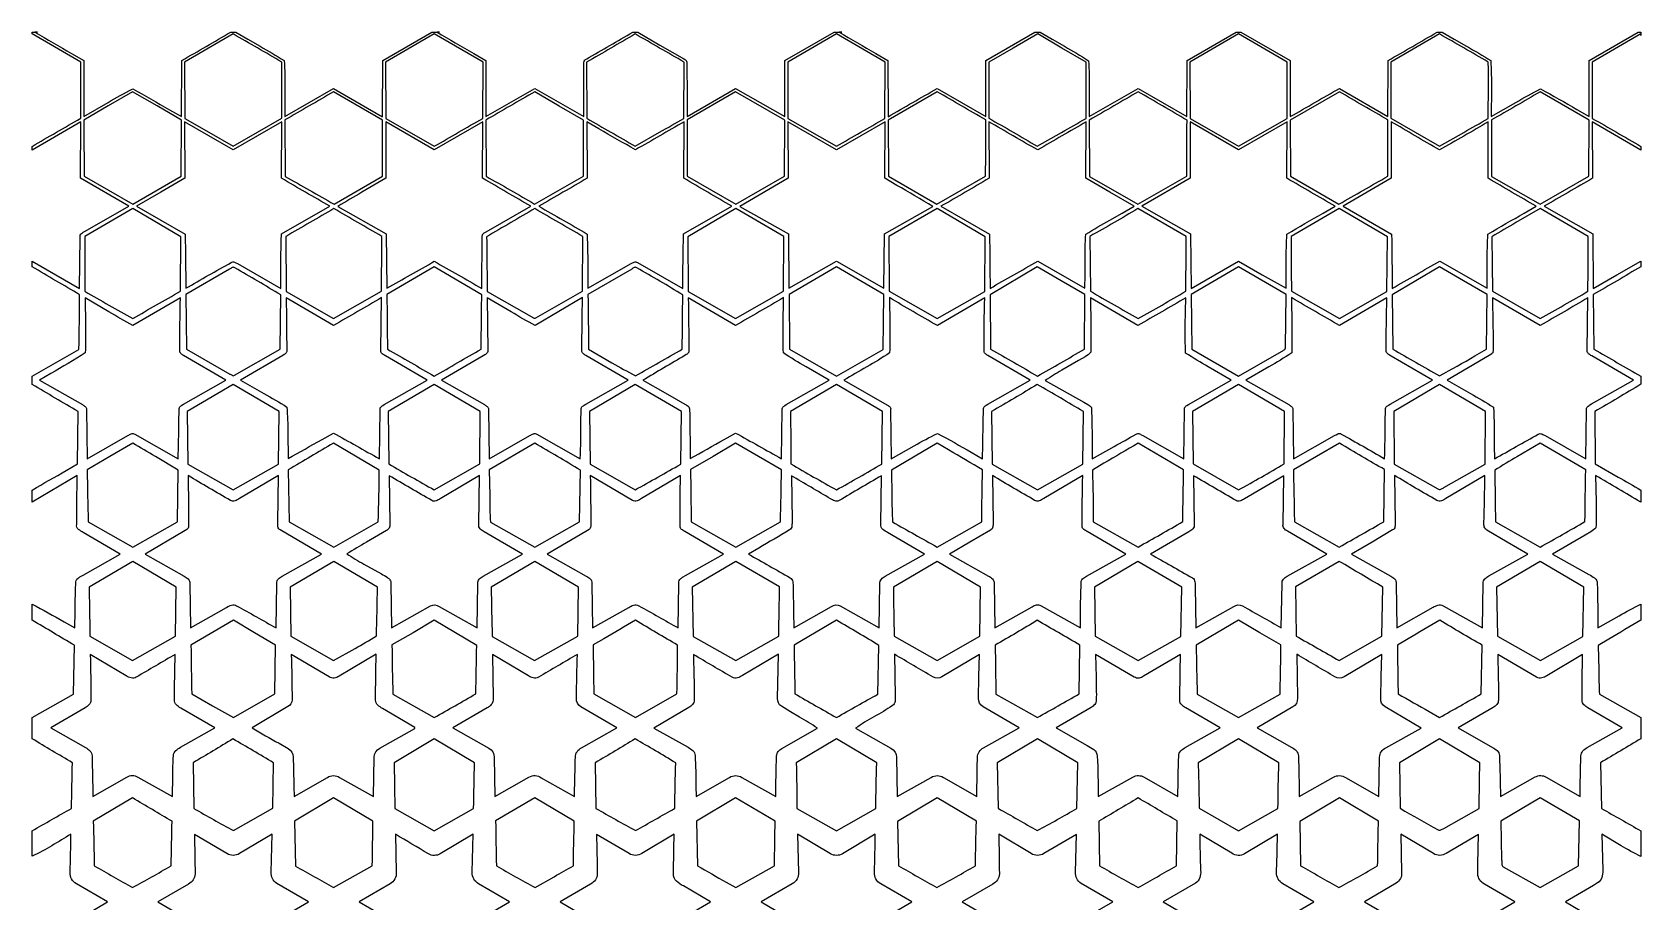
# Model space of a CAD drawing. Extents: x 0.4 to 38.9, y 9.7 to 29.7.
# Drawn here: x 0.44 to 18.89, y 19.64 to 29.62 of the extents above; entities that cross this region are included whole.
import ezdxf

# ---------------------------------------------------------------- set-up
doc = ezdxf.new("R2010")
doc.units = 0
doc.header["$LTSCALE"] = 100
doc.layers.add('LAYER_1', color=1, linetype='CONTINUOUS')

msp = doc.modelspace()

# ---------------------------------------------------------------- linework, layer by layer
at = {"layer": 'LAYER_1', "color": 7}
msp.add_lwpolyline([(0.937273, 19.419866), (1.304784, 19.63626), (0.94965, 19.84387, -0.292185), (0.877984, 19.974625, 0.00273), (0.887167, 20.412005, 0.009137), (0.668028, 20.280252, -0.038302), (0.442002, 20.161674), (0.442002, 20.45173, -0.002823), (0.893555, 20.709048, -0.00601), (0.904135, 21.232466, -0.002865), (0.442002, 21.50735), (0.442002, 21.752491), (0.916911, 22.020588), (0.92829, 22.580338, -0.002497), (0.442002, 22.868797), (0.442002, 23.052852, -0.012523), (0.809806, 22.849159), (0.931683, 22.779964, -0.003521), (0.940866, 23.290805, -0.255726), (0.967641, 23.349994, -0.04224), (0.995916, 23.369857), (1.025108, 23.387025), (1.452706, 23.627374), (1.027903, 23.87491, -0.040819), (0.974054, 23.910992, -0.278145), (0.952245, 23.967736, -0.001066), (0.958633, 24.527885), (0.442002, 24.225253), (0.442002, 24.362595, -0.003389), (0.833471, 24.586669), (0.963424, 24.662233), (0.970011, 25.263306, -0.003602), (0.442002, 25.575121), (0.442002, 25.67134), (0.977398, 25.97557, 0.003806), (0.985982, 26.60479, -0.002441), (0.442002, 26.924989), (0.442002, 26.988071), (0.986381, 26.676855), (0.991771, 27.263953, -0.294273), (1.007641, 27.307023, -0.042585), (1.027872, 27.321389), (1.048664, 27.334222), (1.549525, 27.618888), (0.996761, 27.940085), (0.999157, 28.589268), (0.442002, 28.264477), (0.442002, 28.306598, -0.003436), (0.998358, 28.628993), (1.000155, 29.273384), (0.442002, 29.597976), (0.442002, 29.617739), (0.442002, 29.617739), (0.502089, 29.617739), (0.473543, 29.617539, 0.004988), (0.893252, 29.372636), (1.033093, 29.290952), (1.03469, 28.649555), (1.313218, 28.811501, -0.017613), (1.595039, 28.96656, -0.007633), (2.01531, 28.727973), (2.155189, 28.647958), (2.157185, 29.292948, 0.003722), (2.718532, 29.617739), (2.776423, 29.617739), (2.915403, 29.535596), (3.055675, 29.455568, -0.013008), (3.332979, 29.290552, -0.018428), (3.34049, 28.970253), (3.339767, 28.649355), (3.896922, 28.971351), (4.460664, 28.647558), (4.462261, 29.290952), (5.025206, 29.617739), (5.113839, 29.617739), (5.084295, 29.617539, 0.004503), (5.504482, 29.37258), (5.644444, 29.290752), (5.645642, 28.649555), (6.205392, 28.971151), (6.76634, 28.647958), (6.766739, 29.218687, -0.032344), (6.769359, 29.271688, -0.111708), (6.778614, 29.294819, -0.156641), (6.800276, 29.310315, 0.001515), (7.329683, 29.617739), (7.387575, 29.617739), (7.640475, 29.470115), (7.894424, 29.324289, -0.017371), (7.932378, 29.30001, -0.110362), (7.945993, 29.283781, -0.156968), (7.948922, 29.261207, -0.002937), (7.951118, 28.649555), (8.508073, 28.971351), (9.071217, 28.647958), (9.072614, 29.290552), (9.636357, 29.617739), (9.724991, 29.617739), (9.695446, 29.617539, 0.004388), (10.115268, 29.372664), (10.254997, 29.290752), (10.256394, 28.647359, -0.002484), (10.820536, 28.971351), (11.377691, 28.649155), (11.378889, 29.291351), (11.940435, 29.617739), (11.998726, 29.617739), (12.13774, 29.535477), (12.278102, 29.455368, -0.013065), (12.555681, 29.290153, -0.017582), (12.562544, 28.969455), (12.562069, 28.648157), (13.123616, 28.971151), (13.682568, 28.649555), (13.684564, 29.291351), (14.247109, 29.617739), (14.302006, 29.617739), (14.866547, 29.290552), (14.867945, 28.647758, -0.002486), (15.431687, 28.971151), (15.988243, 28.649555), (15.990439, 29.293147, 0.00384), (16.551587, 29.617739), (16.609678, 29.617739), (16.748658, 29.53568), (16.888929, 29.455643, -0.012957), (17.166234, 29.290552, -0.018674), (17.17382, 28.969554), (17.173021, 28.647958), (17.453844, 28.810178, -0.015425), (17.737363, 28.96656, -0.009507), (18.155107, 28.729292), (18.293919, 28.649355), (18.295316, 29.290952), (18.85826, 29.617739), (18.887406, 29.617739), (18.887406, 29.578013), (18.887206, 29.597377), (18.327855, 29.273384), (18.33045, 28.628394, -0.003868), (18.887406, 28.305999), (18.887406, 28.263479), (18.329652, 28.589068), (18.332047, 27.940484, -0.00229), (17.778086, 27.619287), (18.335441, 27.301084), (18.341629, 26.676256), (18.613993, 26.832962), (18.887406, 26.987871), (18.887406, 26.925588, -0.002762), (18.342627, 26.604989), (18.349015, 25.979363, 0.002693), (18.887406, 25.670542), (18.887406, 25.576319, -0.004173), (18.358198, 25.263106), (18.365385, 24.661634), (18.626695, 24.51214, -0.006793), (18.887406, 24.361597), (18.887406, 24.224853, -0.00291), (18.369377, 24.527486), (18.373994, 24.228572, -0.017105), (18.372172, 23.929807, -0.078278), (18.31473, 23.883319), (18.2504, 23.845964), (17.875504, 23.627574), (18.292322, 23.393213, -0.028896), (18.355853, 23.353737, -0.259417), (18.387344, 23.290606, -0.004692), (18.396327, 22.780163), (18.640144, 22.919427, -0.017811), (18.887406, 23.052253), (18.887406, 22.869795, -0.00417), (18.521174, 22.65229), (18.399321, 22.57934), (18.404661, 22.299864, 0.007766), (18.412097, 22.020388), (18.887406, 21.751892), (18.887406, 21.508149, -0.003383), (18.424474, 21.232666), (18.435653, 20.707251, -0.005685), (18.887406, 20.450932), (18.887406, 20.157482, -0.025209), (18.661429, 20.280077), (18.440843, 20.412404), (18.450226, 19.996185, -0.097357), (18.440644, 19.915536, -0.180598), (18.391536, 19.852854, -0.004086), (18.023226, 19.63626), (18.379957, 19.427451, -0.289564)], format="xyb", dxfattribs=at)
for points in [[(2.744883, 29.596778), (2.188326, 29.273384), (2.190722, 28.626598), (2.4691, 28.468369), (2.74628, 28.308195), (3.305631, 28.631189), (3.30623, 29.273384, 0.002695), (2.744883, 29.596778)], [(4.4952, 29.273584), (4.497396, 28.626997), (5.053153, 28.307796, -0.002721), (5.60911, 28.627995), (5.611506, 29.273384), (5.053153, 29.596978), (4.4952, 29.273584)], [(7.356034, 29.596778, -0.001153), (6.798879, 29.272187), (6.800875, 28.628594, -0.002085), (7.356233, 28.308195), (7.635809, 28.468195, -0.003747), (7.915385, 28.628195), (7.917381, 29.273384, 0.002179), (7.356034, 29.596778)], [(9.105552, 29.273185), (9.108148, 28.626797), (9.664304, 28.307796, -0.002203), (10.220062, 28.626797), (10.222258, 29.273384), (9.664304, 29.597177), (9.105552, 29.273185)], [(11.41023, 29.272386), (11.412226, 28.629592, -0.003651), (11.966387, 28.308195), (12.246262, 28.467072, -0.006039), (12.526137, 28.625799), (12.528333, 29.273983), (12.249655, 29.434482), (11.972176, 29.596778), (11.690604, 29.43563), (11.41023, 29.272386)], [(16.578337, 29.596778), (16.020583, 29.271787), (16.022579, 28.630191), (16.578536, 28.308195), (16.857638, 28.467346, -0.004191), (17.136889, 28.626198, 0.004389), (17.138686, 29.274383, 0.001666), (16.578337, 29.596778)], [(1.033293, 28.607034, -0.003025), (1.036886, 27.963441), (1.596636, 27.644639), (2.152194, 27.963242), (2.15419, 28.609031), (1.873417, 28.770353), (1.593841, 28.933622), (1.312968, 28.771376), (1.033293, 28.607034)], [(3.340965, 28.610628), (3.342961, 27.962843, 0.001557), (3.902911, 27.644639), (4.45787, 27.963242), (4.460664, 28.607034), (3.897321, 28.933622, -0.002194), (3.340965, 28.610628)], [(5.645043, 28.608032), (5.648237, 27.963441, -0.002727), (6.203396, 27.644639), (6.763545, 27.963441), (6.765342, 28.60923), (6.484818, 28.770054), (6.205791, 28.933422, 0.003807), (5.645043, 28.608032)], [(10.256594, 28.607234), (10.259388, 27.963242), (10.814946, 27.644639), (11.374297, 27.963042, 0.00185), (11.376293, 28.610428, -0.002195), (10.820137, 28.933622), (10.256594, 28.607234)], [(12.563267, 28.60923), (12.565064, 27.962843), (13.12162, 27.644639), (13.680372, 27.963441, -0.003023), (13.683766, 28.607234, 0.002778), (13.124215, 28.933622, -0.00281), (12.563267, 28.60923)], [(14.867146, 28.606835), (14.87014, 27.963641), (15.425898, 27.644639, 0.003024), (15.985848, 27.96444), (15.987245, 28.610628, -0.002716), (15.431488, 28.933622), (14.867146, 28.606835)], [(17.175017, 28.610428), (17.174568, 28.28656), (17.176215, 27.962843), (17.732172, 27.644639), (18.291324, 27.963242), (18.293919, 28.608032), (17.734967, 28.933622, -0.004367), (17.175017, 28.610428)], [(2.190323, 28.58787), (2.193317, 27.941483), (1.917135, 27.779362), (1.639755, 27.619487), (2.196112, 27.300884, -0.003847), (2.203698, 26.677853, -0.003348), (2.724321, 26.974297, -0.264589), (2.760952, 26.978688, -0.040744), (2.778894, 26.970591), (2.795787, 26.961521), (3.291657, 26.676455, -0.005515), (3.299243, 27.301084), (3.855, 27.619686, -0.004611), (3.301638, 27.942081), (3.305431, 28.589667), (2.745681, 28.265275), (2.190323, 28.58787)], [(4.496397, 28.587671), (4.498394, 27.940085), (4.222436, 27.779811, 0.007544), (3.947826, 27.617291), (4.501987, 27.301283), (4.508575, 26.679849, 0.000951), (5.053153, 26.987672, -0.002458), (5.597532, 26.676256), (5.603321, 27.281121, -0.172928), (5.606896, 27.297019, -0.098401), (5.618443, 27.308445, 0.017249), (5.647039, 27.326636), (6.161275, 27.619487, -0.002813), (5.607513, 27.940484), (5.609909, 28.589268), (5.053153, 28.265475), (4.496397, 28.587671)], [(6.800476, 28.588469), (6.804468, 27.942481, -0.005448), (6.250907, 27.619487, -0.00168), (6.807263, 27.300485), (6.812279, 26.989343), (6.815049, 26.678052), (7.31032, 26.961521, -0.033933), (7.34498, 26.978688, -0.264393), (7.381586, 26.974297), (7.642447, 26.826374), (7.902409, 26.676655, -0.005753), (7.910594, 27.301084), (8.466351, 27.619487, -0.004613), (7.913189, 27.941682), (7.916582, 28.589667, -0.004168), (7.361224, 28.268669, -0.011231), (6.940251, 28.507733), (6.800476, 28.588469)], [(9.107948, 28.587471), (9.109745, 27.940484), (8.557181, 27.618488), (9.113338, 27.301084), (9.119926, 26.67905), (9.664105, 26.987672), (10.208883, 26.677853), (10.215071, 27.301084), (10.769631, 27.61769, 0.004833), (10.356463, 27.859533), (10.218864, 27.940285), (10.22106, 28.58787), (9.664304, 28.265475), (9.107948, 28.587471)], [(11.411827, 28.589667), (11.41562, 27.942281, -0.005014), (10.862258, 27.619686), (11.418414, 27.300884, -0.003596), (11.425601, 26.676455, -0.00502), (11.971976, 26.987672), (12.51356, 26.677853), (12.515535, 26.833227), (12.515432, 26.988695, -0.016114), (12.523142, 27.299087, -0.012169), (12.79905, 27.460884), (12.938529, 27.539387), (13.076904, 27.619686), (12.799823, 27.779486), (12.523941, 27.941083), (12.526935, 28.58787, 0.003047), (11.973972, 28.265475, -0.005265), (11.411827, 28.589667)], [(13.718301, 28.589268), (13.720497, 27.940285), (13.166935, 27.619487), (13.72429, 27.301084), (13.731077, 26.676655), (14.275456, 26.987672), (14.547171, 26.833436, 0.005443), (14.819635, 26.680248), (14.821681, 26.990516, -0.014261), (14.829417, 27.300485, -0.007118), (15.244719, 27.539886), (15.383378, 27.619287, -0.002528), (14.830215, 27.940085), (14.832411, 28.588269), (14.275256, 28.265475), (13.718301, 28.589268)], [(16.023377, 28.589467), (16.026571, 27.941682), (15.750464, 27.779536), (15.47301, 27.619487), (16.029765, 27.300684, -0.002159), (16.036952, 26.676655, -0.005639), (16.583726, 26.987672), (17.124911, 26.677853), (17.126533, 26.988146, -0.014188), (17.133695, 27.298289, -0.010117), (17.549952, 27.539599), (17.689053, 27.619487, -0.004089), (17.135292, 27.941083), (17.138486, 28.58807, -0.00393), (16.577338, 28.265275, 0.002401), (16.023377, 28.589467)], [(1.044272, 27.273136, 0.00205), (1.047051, 26.800903), (1.047267, 26.643517, 0.005205), (1.595638, 26.330305, -0.003509), (2.141814, 26.643717), (2.148202, 27.269743), (1.596037, 27.592737), (1.044272, 27.273136)], [(3.34895, 27.273735), (3.352942, 26.642319), (3.897121, 26.330105), (4.447289, 26.643717, 0.002374), (4.450484, 27.273935, -0.001691), (3.899118, 27.592936, -0.004846), (3.34895, 27.273735)], [(5.652629, 27.268545, -0.003786), (5.657766, 26.797659), (5.660015, 26.640722), (6.163471, 26.352862, -0.067396), (6.176134, 26.346789), (6.189172, 26.338863, 0.098439), (6.202435, 26.334194, 0.1906), (6.215773, 26.33789), (6.752965, 26.643717), (6.756957, 27.273735, -0.004646), (6.207189, 27.592737, 0.004715), (5.652629, 27.268545)], [(12.571252, 27.273935), (12.575644, 26.643517, -0.002769), (13.122618, 26.330105, 0.005086), (13.670391, 26.644515), (13.673086, 27.116131), (13.672986, 27.273336), (13.121221, 27.592936, -0.005052), (12.571252, 27.273935)], [(14.877926, 27.273735, 0.002136), (14.88112, 26.643317), (15.431288, 26.330105), (15.975268, 26.642519), (15.981256, 27.270142), (15.429292, 27.592737), (14.877926, 27.273735)], [(17.180008, 27.269144), (17.18415, 26.95653), (17.186196, 26.643916), (17.734967, 26.330105, 0.003948), (18.281342, 26.644515, -0.000953), (18.284536, 27.272737), (17.732572, 27.592936), (17.456065, 27.431265, 0.004549), (17.180008, 27.269144)], [(2.704558, 26.898838), (2.203298, 26.605788), (2.210285, 25.978165), (2.706954, 25.693898, -0.062861), (2.720244, 25.687357), (2.733928, 25.679151, 0.106934), (2.747799, 25.674725, 0.194002), (2.761651, 25.679525), (3.28487, 25.978365), (3.292056, 26.603193, 0.003828), (2.765244, 26.912213, 0.175566), (2.749727, 26.918629, 0.113697), (2.734228, 26.915033, -0.003839), (2.704558, 26.898838)], [(4.509173, 26.606387, -0.000478), (4.515162, 25.979962, 0.002275), (5.052954, 25.670742, 0.002066), (5.590944, 25.979762, -0.003653), (5.596054, 26.448514), (5.597133, 26.60479), (5.053153, 26.923592), (4.509173, 26.606387)], [(7.316109, 26.899237), (6.814649, 26.605987, -0.002147), (6.820838, 25.978365), (7.089559, 25.824204, 0.010563), (7.360226, 25.673936, 0.003916), (7.896221, 25.978365, -0.003117), (7.903008, 26.603193, 0.003951), (7.375996, 26.912413, 0.175388), (7.360603, 26.918635, 0.112044), (7.345229, 26.915033, -0.004809), (7.316109, 26.899237)], [(11.967185, 26.923192), (11.425801, 26.60459), (11.432388, 25.978165, -0.002376), (11.967584, 25.670742, 0.002153), (12.506973, 25.978365), (12.51396, 26.605588), (12.241171, 26.765364), (11.967185, 26.923192)], [(13.731476, 26.604989), (13.738064, 25.978963), (14.275256, 25.670742), (14.767932, 25.951814, 0.003304), (14.799024, 25.970829, 0.120427), (14.810377, 25.983705, 0.177492), (14.81185, 26.00212), (14.819436, 26.605987), (14.275456, 26.923592), (13.731476, 26.604989)], [(16.578736, 26.923192), (16.036752, 26.60459), (16.04334, 25.978165, 0.003261), (16.578137, 25.674135, 0.010824), (16.983502, 25.90169), (17.118124, 25.978564), (17.124712, 26.605788), (16.852248, 26.765388), (16.578736, 26.923192)], [(1.597235, 26.251852, -0.010979), (1.321627, 26.407909), (1.048864, 26.569057), (1.052931, 26.252126, -0.016625), (1.050261, 25.935645, -0.013596), (0.657669, 25.700483), (0.525845, 25.62363), (1.017922, 25.343156, -0.030113), (1.049612, 25.320948, -0.100347), (1.061041, 25.306213, -0.150836), (1.063636, 25.287061), (1.071821, 24.721522), (1.539144, 24.988621, -0.030508), (1.577921, 25.007186, -0.265235), (1.618196, 25.002395), (1.867678, 24.862632), (2.116262, 24.720923, 0.007196), (2.123729, 25.146163), (2.126842, 25.28786, -0.151049), (2.129961, 25.308484, -0.103939), (2.142512, 25.323792, -0.038913), (2.159855, 25.335807), (2.177347, 25.34655), (2.663635, 25.623231), (2.177946, 25.907098, -0.03685), (2.146954, 25.929556, -0.105123), (2.136343, 25.944378, -0.152908), (2.134827, 25.963393, -0.005923), (2.141814, 26.570254), (1.597235, 26.251852)], [(3.353741, 26.567859, -0.003968), (3.360528, 25.963792, -0.274726), (3.347502, 25.929057, -0.04135), (3.331669, 25.916911), (3.315612, 25.9063), (2.83132, 25.623231), (3.098894, 25.47169, -0.016492), (3.362724, 25.31461, -0.021042), (3.373379, 25.019288), (3.3755, 24.722919, 0.002796), (3.76579, 24.943568), (3.896323, 25.016169, -0.006542), (4.423334, 24.719725), (4.431719, 25.287061, -0.267193), (4.445618, 25.321197, -0.040899), (4.461503, 25.333044), (4.477633, 25.343356), (4.96931, 25.62363), (4.493403, 25.90111, -0.013711), (4.456772, 25.925015, -0.107711), (4.443378, 25.940804, -0.161735), (4.440502, 25.962395), (4.446092, 26.570454, -0.004327), (3.896722, 26.251652), (3.353741, 26.567859)], [(6.208386, 26.251852, -0.011187), (5.932778, 26.407809), (5.660015, 26.568857), (5.665405, 25.961596, -0.160676), (5.662429, 25.940417, -0.106992), (5.649235, 25.924965, -0.034438), (5.6311, 25.912806), (5.613303, 25.901509), (5.136796, 25.62363), (5.630071, 25.342557, -0.01053), (5.660689, 25.321097, -0.10342), (5.672039, 25.307242, -0.162134), (5.674388, 25.288858), (5.682573, 24.721722), (6.149896, 24.988421, -0.028151), (6.188898, 25.007136, -0.101165), (6.209438, 25.010205, -0.150585), (6.229547, 25.002196), (6.478829, 24.862532), (6.727213, 24.720923, 0.006711), (6.734933, 25.145377), (6.737793, 25.286862, -0.15329), (6.740797, 25.308218, -0.105776), (6.753739, 25.324017, -0.038904), (6.771733, 25.336409), (6.789896, 25.347548), (7.274786, 25.623231), (6.791093, 25.905901, -0.035372), (6.758929, 25.928658, -0.104197), (6.747722, 25.943798, -0.15242), (6.745778, 25.963393, -0.006908), (6.753165, 26.570454), (6.208386, 26.251852)], [(7.964692, 26.568458, -0.003708), (7.971679, 25.963393, -0.15193), (7.969658, 25.943945, -0.103386), (7.958504, 25.928932, -0.040468), (7.942708, 25.916877), (7.926763, 25.9063, 0.00431), (7.444468, 25.621634), (7.69939, 25.477205), (7.953114, 25.330979, -0.158155), (7.971829, 25.315842, -0.106847), (7.979165, 25.294323, -0.034286), (7.980513, 25.269921), (7.981261, 25.246138), (7.986851, 24.723119, 0.002912), (8.376776, 24.943571), (8.507275, 25.016169, -0.006543), (9.034286, 24.719925), (9.04287, 25.286063, -0.266675), (9.055746, 25.320299, -0.043688), (9.071223, 25.33227), (9.087187, 25.342557), (9.580462, 25.62343), (9.315908, 25.776618, -0.014248), (9.055247, 25.935645, -0.014393), (9.053201, 26.253), (9.057443, 26.570654, -0.004441), (8.507474, 26.251652), (7.964692, 26.568458)], [(10.820935, 26.251652, -0.005086), (10.271166, 26.570654), (10.274934, 26.253499, -0.014239), (10.273162, 25.936643, -0.018614), (10.012751, 25.777242, 0.01018), (9.749345, 25.622033), (10.242021, 25.341958, -0.021051), (10.272339, 25.320474, -0.101735), (10.283371, 25.306447, -0.154848), (10.285739, 25.288059), (10.293325, 24.720125), (10.555733, 24.869944, -0.019176), (10.821734, 25.012576, -0.011267), (11.209778, 24.795858), (11.338564, 24.72252, 0.005389), (11.34606, 25.146974), (11.348945, 25.288459, -0.154211), (11.352192, 25.30911, -0.104504), (11.36504, 25.324316, -0.037013), (11.382716, 25.336266), (11.400448, 25.347149), (11.885938, 25.623231), (11.400648, 25.906899, -0.029522), (11.369406, 25.929157, -0.105393), (11.358483, 25.943786, -0.155748), (11.35673, 25.962794, -0.006187), (11.363917, 26.567659), (10.820935, 26.251652)], [(12.575844, 26.570055), (12.580685, 26.257242, -0.012444), (12.581034, 25.944428, -0.097861), (12.514159, 25.891253), (12.4389, 25.848408), (12.24726, 25.736893, 0.021449), (12.059213, 25.620436), (12.500385, 25.369307), (12.546149, 25.343081, -0.077245), (12.587422, 25.310417, -0.011177), (12.595956, 24.868081), (12.597802, 24.720524), (12.848482, 24.861859, -0.005003), (13.099461, 25.002595, -0.155897), (13.119193, 25.010374, -0.101017), (13.139486, 25.007036, -0.035427), (13.15948, 24.997935), (13.178314, 24.988421), (13.645837, 24.721522), (13.653822, 25.288059, -0.155913), (13.656245, 25.306971, -0.102952), (13.667671, 25.321372, -0.037649), (13.68355, 25.332891), (13.699336, 25.343156), (14.191214, 25.62343), (13.927883, 25.776219, -0.01332), (13.667995, 25.934247, -0.019736), (13.664152, 26.251278), (13.667378, 26.41027), (13.668394, 26.569057, -0.008158), (13.120821, 26.251852), (12.575844, 26.570055)], [(15.432286, 26.251652, -0.004964), (14.881918, 26.570654), (14.886011, 26.253299, -0.014524), (14.884114, 25.936244, -0.015929), (14.623628, 25.776843), (14.359099, 25.62343), (14.851575, 25.342757, -0.016403), (14.882842, 25.320823, -0.102047), (14.894386, 25.306515, -0.158395), (14.89689, 25.28766), (14.904676, 24.719925), (15.374195, 24.986824, 0.042537), (15.393022, 24.996054), (15.412673, 25.006463, -0.103139), (15.432698, 25.011444, -0.172566), (15.452648, 25.004391, -0.004225), (15.949716, 24.72252, 0.0045), (15.957351, 25.146693), (15.960096, 25.288059, -0.152742), (15.963377, 25.309061, -0.104796), (15.976316, 25.324466, -0.037267), (15.99412, 25.33654), (16.011999, 25.347548), (16.496889, 25.623231), (16.024974, 25.898714, -0.018318), (15.985598, 25.924366, -0.10621), (15.971244, 25.941384, -0.160921), (15.968081, 25.964391, -0.007693), (15.975467, 26.567859), (15.432286, 26.251652)], [(17.187195, 26.570254), (17.191486, 26.262831, -0.00901), (17.193383, 25.955408, -0.137959), (17.189025, 25.939013, -0.086253), (17.177987, 25.926512), (17.149865, 25.906899), (16.665373, 25.62343), (16.798695, 25.546091), (16.933495, 25.470941, -0.020076), (17.197575, 25.312613, -0.013339), (17.206951, 24.868312), (17.208754, 24.720125, -0.001612), (17.711411, 25.003194, -0.159226), (17.731764, 25.010517, -0.09933), (17.752509, 25.006388, -0.009121), (17.79226, 24.986824), (18.256788, 24.72232), (18.264973, 25.286263, -0.155138), (18.269019, 25.308883, -0.101771), (18.283563, 25.325589, -0.035733), (18.303236, 25.338702), (18.322665, 25.350542), (18.802565, 25.62343), (18.324262, 25.902507, -0.016079), (18.289277, 25.925589, -0.106295), (18.276483, 25.940826, -0.161972), (18.273757, 25.961396), (18.279146, 26.568857, -0.008045), (17.731973, 26.251852), (17.187195, 26.570254)], [(4.525143, 25.263306), (4.531332, 24.661834, 0.003803), (5.052954, 24.364192), (5.574775, 24.662233), (5.580764, 25.263306), (5.053153, 25.573923), (4.525143, 25.263306)], [(6.831418, 25.263705), (6.838804, 24.658041), (7.097569, 24.51219), (7.355435, 24.364392, 0.004016), (7.878654, 24.660237), (7.88584, 25.263705), (7.357631, 25.573324), (6.831418, 25.263705)], [(9.136295, 25.263505, -0.002239), (9.142483, 24.661634, 0.004143), (9.664304, 24.364192, 0.003126), (10.185726, 24.661235), (10.192115, 25.263306), (9.664304, 25.573923), (9.136295, 25.263505)], [(11.442769, 25.263905), (11.449556, 24.660037), (11.968782, 24.363993), (12.489605, 24.65844), (12.496792, 25.263705, 0.002511), (11.966986, 25.573324, -0.002868), (11.442769, 25.263905)], [(13.747047, 25.263106), (13.754034, 24.662034), (14.275256, 24.364192, 0.003462), (14.797277, 24.661634), (14.803266, 25.263106), (14.275256, 25.573923), (13.747047, 25.263106)], [(16.05392, 25.263905), (16.060508, 24.660037), (16.56037, 24.376569, 0.163595), (16.577335, 24.369732, 0.107768), (16.594431, 24.373075, 0.008041), (16.627444, 24.389944), (17.100757, 24.65884), (17.108143, 25.263505), (16.579934, 25.573324), (16.05392, 25.263905)], [(1.072819, 24.594161, 0.004257), (1.084197, 23.996482), (1.595838, 23.708023), (2.107478, 23.998079), (2.11706, 24.591765), (1.85575, 24.745976, -0.006266), (1.595039, 24.900786), (1.333405, 24.748446), (1.072819, 24.594161)], [(3.377895, 24.592763), (3.387677, 23.997879), (3.899317, 23.708023), (4.411157, 23.996482, 0.003262), (4.422336, 24.592165), (3.897121, 24.900786, 0.001999), (3.377895, 24.592763)], [(5.683571, 24.593961), (5.688262, 24.294747, 0.010514), (5.695948, 23.995683), (6.207588, 23.708023), (6.71843, 23.997879), (6.728012, 24.591765, 0.000674), (6.204194, 24.900786), (5.683571, 24.593961)], [(7.991841, 24.597554, 0.003248), (7.998828, 23.997879), (8.510469, 23.707823), (9.022508, 23.997081, 0.003021), (9.033288, 24.592564), (8.508273, 24.900985), (8.250581, 24.748372), (7.991841, 24.597554)], [(10.294922, 24.592364), (10.299338, 24.294049, 0.010358), (10.306899, 23.995883, 0.001138), (10.819138, 23.708023), (11.329581, 23.997879, -0.00378), (11.339562, 24.592564, 0.00345), (10.949834, 24.823487), (10.820137, 24.900786), (10.294922, 24.592364)], [(12.599998, 24.591366, -0.004039), (12.609381, 23.998478), (13.122019, 23.708023, 0.004428), (13.635855, 24.000674, -0.00227), (13.644439, 24.594161), (13.122618, 24.900786, -0.003083), (12.730223, 24.669442), (12.599998, 24.591366)], [(14.906073, 24.592763), (14.910365, 24.294548, 0.009041), (14.917052, 23.996482), (15.43009, 23.708023, -0.001011), (15.940932, 23.998877), (15.948518, 24.596756, -0.002909), (15.431088, 24.900786), (14.906073, 24.592763)], [(17.213944, 24.588771, 0.002787), (17.220732, 23.997879), (17.733171, 23.707823, 0.003518), (18.247007, 24.000275, -0.002774), (18.255591, 24.593762), (17.734568, 24.900786), (17.604487, 24.822586), (17.472759, 24.7468, 0.017887), (17.213944, 24.588771)], [(2.229849, 24.527885, -0.005652), (2.235438, 23.945378, -0.149451), (2.229861, 23.924673, -0.089682), (2.215226, 23.909245), (2.178545, 23.885091), (1.736773, 23.627574), (2.185332, 23.374648, -0.084814), (2.230747, 23.341735, -0.225106), (2.248613, 23.290406), (2.256798, 22.780962), (2.672019, 23.01632, -0.061956), (2.72734, 23.042122, -0.22127), (2.785806, 23.035285, -0.002574), (3.238357, 22.779964), (3.246342, 23.291205, -0.225606), (3.264757, 23.342259, -0.081032), (3.310422, 23.375047), (3.758182, 23.627574), (3.286866, 23.904055, -0.255529), (3.260291, 23.940711, -0.043658), (3.258148, 23.964663), (3.25812, 23.988297), (3.265107, 24.529083), (2.818744, 24.264779, -0.035531), (2.768339, 24.238179, -0.270176), (2.714939, 24.243618, -0.003699), (2.229849, 24.527885)], [(4.535923, 24.526488), (4.54311, 23.967935, -0.175745), (4.535499, 23.926638, -0.141466), (4.504382, 23.898066), (4.276909, 23.764417, 0.007564), (4.050035, 23.62957, 0.022987), (4.246067, 23.511741), (4.446291, 23.4002, -0.014458), (4.517158, 23.358878, -0.096846), (4.544657, 23.330918, -0.150022), (4.555087, 23.291804), (4.563072, 22.781561), (5.010433, 23.033288, -0.294858), (5.109248, 23.026301), (5.542835, 22.779764), (5.551019, 23.290207, -0.206834), (5.568536, 23.340787, -0.097487), (5.612704, 23.373251), (6.063857, 23.627574), (5.624681, 23.883494, -0.07349), (5.578942, 23.916282, -0.25472), (5.562997, 23.967336), (5.570183, 24.527885), (5.119229, 24.261784, -0.030601), (5.072592, 24.23763, -0.266448), (5.023409, 24.242221, -0.002139), (4.535923, 24.526488)], [(6.841, 24.527486, -0.005662), (6.84639, 23.945777, -0.147531), (6.841262, 23.925281, -0.091548), (6.827226, 23.909969), (6.791293, 23.886289), (6.347725, 23.627574), (6.795884, 23.375047, -0.07908), (6.841224, 23.342409, -0.225184), (6.859765, 23.291804), (6.867949, 22.780962), (7.282172, 23.015721, -0.062112), (7.338217, 23.041947, -0.220013), (7.397556, 23.035085, -0.002576), (7.849508, 22.779764), (7.857493, 23.291404, -0.248732), (7.881124, 23.347599, -0.047056), (7.907097, 23.366863), (7.934549, 23.382833), (8.369333, 23.627574), (7.925765, 23.886089, -0.015786), (7.889134, 23.910543, -0.093823), (7.875123, 23.926457, -0.148873), (7.870469, 23.947574, -0.004378), (7.876258, 24.528883), (7.429097, 24.264379, -0.038966), (7.378991, 24.238004, -0.268864), (7.32589, 24.243818), (6.841, 24.527486)], [(9.146875, 24.526288), (9.15486, 24.007661, -0.007689), (9.153862, 23.951317, -0.098158), (9.146551, 23.925465, -0.152095), (9.126513, 23.906051, -0.004905), (8.772465, 23.696912), (8.654798, 23.626576, -0.004165), (9.131703, 23.355883, -0.242878), (9.163469, 23.308772, -0.03636), (9.166541, 23.278572), (9.167836, 23.249084, 0.002873), (9.174823, 22.780962), (9.608809, 23.0269, -0.295339), (9.707024, 23.033089), (10.153786, 22.780962), (10.161971, 23.290207, -0.210035), (10.179688, 23.340886, -0.093986), (10.224055, 23.37345), (10.67461, 23.627574), (10.250206, 23.875109, -0.043259), (10.196132, 23.910293, -0.278499), (10.173949, 23.966738), (10.181534, 24.526687, -0.001773), (9.69345, 24.241822, -0.259949), (9.644117, 24.237729, -0.039021), (9.620209, 24.249177), (9.59763, 24.261784, 0.002309), (9.146875, 24.526288)], [(11.451952, 24.529283), (11.459338, 23.987698, -0.046902), (11.456842, 23.940237, -0.254126), (11.429793, 23.903856), (11.194934, 23.764816), (10.958876, 23.627574), (11.406038, 23.375646, -0.080387), (11.452476, 23.342109, -0.228557), (11.470916, 23.290007), (11.479101, 22.779764), (11.908296, 23.023906, -0.090263), (11.958052, 23.044018, -0.194426), (12.009905, 23.034486), (12.460859, 22.780962), (12.463704, 23.035759), (12.468645, 23.290406, -0.228998), (12.486411, 23.341984, -0.085036), (12.532325, 23.374848), (12.980485, 23.627574), (12.539112, 23.884891, -0.010857), (12.501258, 23.909894, -0.094564), (12.486645, 23.926101, -0.152451), (12.48182, 23.947773, -0.005159), (12.487409, 24.527885), (12.040847, 24.264579, -0.035947), (11.990192, 24.238104, -0.270705), (11.936842, 24.243818, -0.003926), (11.451952, 24.529283)], [(13.758226, 24.527286), (13.765412, 23.968534, -0.25256), (13.749842, 23.916956, -0.077082), (13.704327, 23.884093), (13.264352, 23.627574, -0.004735), (13.745051, 23.354286, -0.238227), (13.77452, 23.308273, -0.032605), (13.777362, 23.279165), (13.778987, 23.25088), (13.785575, 22.779764), (14.219561, 23.026701, -0.298444), (14.318775, 23.03269, -0.00406), (14.764738, 22.780762), (14.773322, 23.290606, -0.210078), (14.790415, 23.340637, -0.095489), (14.834008, 23.372852), (15.285162, 23.627574), (14.835605, 23.890281, -0.103278), (14.796628, 23.921173, -0.223415), (14.7849, 23.967935), (14.792686, 24.526488), (14.34253, 24.262383, -0.025456), (14.295793, 24.237929, -0.099759), (14.271198, 24.233188, -0.148201), (14.24651, 24.241622, -0.001543), (13.758226, 24.527286)], [(16.063103, 24.529083), (16.070489, 23.988297, -0.044022), (16.068019, 23.940736, -0.25586), (16.041144, 23.904255), (15.80611, 23.764916), (15.570028, 23.627374), (16.019185, 23.374449, -0.081671), (16.063851, 23.34181, -0.223384), (16.081868, 23.291205), (16.090052, 22.779564), (16.506072, 23.016719, -0.063673), (16.561318, 23.042222, -0.218699), (16.619859, 23.035085), (17.072011, 22.781161), (17.079596, 23.292402, -0.2305), (17.098985, 23.343532, -0.073435), (17.145473, 23.376245), (17.591436, 23.627574), (17.356277, 23.764292), (17.122316, 23.902658, -0.216577), (17.092921, 23.938815, -0.089882), (17.088979, 23.986501, 0.004702), (17.098361, 24.527686), (16.652597, 24.264978, -0.035709), (16.601418, 24.238179, -0.270888), (16.547395, 24.244018, -0.003701), (16.063103, 24.529083)], [(1.094578, 23.249683), (1.099144, 22.967113, -0.00722), (1.102962, 22.684543), (1.592843, 22.405865), (2.085719, 22.685141), (2.094902, 23.249683), (1.595838, 23.543731), (1.094578, 23.249683)], [(3.400054, 23.249483), (3.409037, 22.683544), (3.89772, 22.405865), (4.145081, 22.545004, 0.015064), (4.389598, 22.688335, 0.003205), (4.400777, 23.249683), (3.899317, 23.543731), (3.400054, 23.249483)], [(5.70553, 23.249683, 0.004469), (5.716908, 22.68035), (6.203595, 22.405865), (6.69687, 22.684942), (6.706253, 23.249084), (6.206789, 23.543731), (5.70553, 23.249683)], [(8.011205, 23.249683), (8.020388, 22.683145), (8.508672, 22.405865), (9.002945, 22.68574, -0.004648), (9.010019, 23.108875), (9.011529, 23.249882), (8.510469, 23.543731), (8.011205, 23.249683)], [(10.316481, 23.249483, -0.000801), (10.325664, 22.68574), (10.819538, 22.405865), (11.308022, 22.683744), (11.317404, 23.249483), (10.81814, 23.543731), (10.316481, 23.249483)], [(14.927832, 23.249882), (14.936616, 22.68614, 0.002126), (15.43029, 22.405865), (15.918973, 22.683544), (15.928954, 23.248285, -0.000131), (15.429092, 23.543731), (14.927832, 23.249882)], [(2.262986, 22.583732, 0.001864), (2.270971, 22.022784), (2.509848, 21.886664), (2.750073, 21.752491), (3.223784, 22.021985), (3.232767, 22.581735), (2.990497, 22.723769), (2.749274, 22.867599), (2.262986, 22.583732)], [(4.567863, 22.584131, 0.00742), (4.579042, 22.01939), (5.053153, 21.752091, 0.002571), (5.530059, 22.023981, -0.003511), (5.54004, 22.578941), (5.052954, 22.867998), (4.810858, 22.725091), (4.567863, 22.584131)], [(6.874337, 22.584131, 0.002929), (6.882123, 22.021985), (7.360026, 21.752491), (7.835335, 22.022784, 0.001871), (7.84312, 22.582733, -0.005875), (7.361623, 22.867599, 0.003761), (6.99629, 22.65467), (6.874337, 22.584131)], [(9.178615, 22.583532, 0.002816), (9.18569, 22.164271), (9.187, 22.02458, 0.003919), (9.664304, 21.752091, -0.004201), (10.138016, 22.018791), (10.151591, 22.57934, 0.002493), (9.664304, 22.867998), (9.178615, 22.583532)], [(11.485289, 22.582733, 0.003201), (11.493474, 22.021586), (11.967784, 21.752491, 0.004626), (12.446486, 22.023383), (12.450728, 22.303457, 0.004547), (12.454671, 22.583532, 0.001547), (11.966986, 22.867599, -0.005413), (11.485289, 22.582733)], [(13.788769, 22.580338, 0.004271), (13.800946, 22.019789), (14.275256, 21.752091), (14.750565, 22.020787), (14.756553, 22.302634, 0.008105), (14.760147, 22.58433), (14.517202, 22.725191), (14.275456, 22.867998), (13.788769, 22.580338)], [(16.09644, 22.582933, 0.003776), (16.102251, 22.163336), (16.103827, 22.023383, 0.002475), (16.460261, 21.820672), (16.578736, 21.752491, 0.004152), (17.057638, 22.023183), (17.066621, 22.581935, -0.003111), (16.583527, 22.867599, 0.00296), (16.218586, 22.653576), (16.09644, 22.582933)], [(1.635364, 22.215223, -0.212687), (1.57595, 22.205591, -0.083294), (1.519381, 22.230993), (1.107953, 22.475335, -0.004286), (1.115539, 21.951517, -0.197026), (1.095127, 21.899365, -0.0819), (1.049263, 21.864281), (0.654403, 21.632116), (1.053255, 21.406739, -0.08798), (1.10431, 21.368586, -0.181079), (1.128714, 21.311118, -0.004519), (1.137697, 20.846789), (1.527566, 21.067376, -0.28273), (1.654128, 21.068374), (2.051583, 20.844993), (2.054527, 21.079603, -0.014228), (2.061963, 21.313913, -0.192975), (2.088339, 21.371555, -0.070269), (2.141215, 21.409734), (2.535675, 21.632116), (2.147004, 21.860089, -0.091518), (2.095401, 21.897918, -0.200417), (2.073142, 21.956109, -0.006615), (2.082525, 22.476533, -0.001686), (1.635364, 22.215223)], [(3.41283, 22.474736, -0.006054), (3.421813, 21.95551, -0.271129), (3.374102, 21.876458), (2.963273, 21.633713, 0.010511), (3.272995, 21.455651), (3.375899, 21.395959, -0.288507), (3.434988, 21.295548, -0.005794), (3.44181, 20.958792), (3.44477, 20.84659), (3.826853, 21.064182, -0.300001), (3.967589, 21.064581), (4.357458, 20.844594), (4.365243, 21.295348, -0.293815), (4.428125, 21.398355), (4.829373, 21.626327), (4.829972, 21.637107), (4.458668, 21.856496, -0.059746), (4.405518, 21.893327, -0.216184), (4.379616, 21.94992, -0.004821), (4.387202, 22.477331), (3.9616, 22.225803, -0.129485), (3.904283, 22.204119, -0.182346), (3.845618, 22.219415), (3.41283, 22.474736)], [(6.246116, 22.214824, -0.208607), (6.187476, 22.205441, -0.082995), (6.131531, 22.230195), (5.719304, 22.474936), (5.723895, 22.213227, -0.007436), (5.72669, 21.951517, -0.194054), (5.706153, 21.899465, -0.08163), (5.660614, 21.864481), (5.265156, 21.631917), (5.676983, 21.398954, -0.296802), (5.740863, 21.295548), (5.748649, 20.846789), (6.138517, 21.067176, -0.29834), (6.279453, 21.061187), (6.661337, 20.844594), (6.665878, 21.069547, -0.007997), (6.670719, 21.29435, -0.302933), (6.741786, 21.403346), (7.146227, 21.631917), (6.733402, 21.87546, -0.304454), (6.683695, 21.972079, -0.006234), (6.694075, 22.476732, -0.001682), (6.246116, 22.214824)], [(8.023981, 22.474736), (8.029845, 22.213002, -0.010649), (8.032565, 21.951118, -0.178945), (8.014349, 21.901836, -0.097221), (7.972478, 21.868273), (7.571629, 21.631318), (7.964692, 21.409734, -0.066304), (8.017244, 21.372104, -0.196912), (8.043744, 21.315311, -0.012301), (8.052615, 20.963761), (8.054923, 20.84659), (8.438005, 21.064182, -0.300631), (8.579938, 21.063982), (8.968609, 20.844594, -0.005772), (8.977792, 21.311318, -0.165975), (8.996282, 21.362298, -0.10098), (9.038279, 21.397556), (9.446114, 21.629122, 0.02227), (9.240724, 21.756783), (9.13583, 21.817319), (9.032489, 21.880251, -0.29216), (8.98977, 21.971081), (8.998154, 22.477331), (8.586526, 22.233588, -0.067887), (8.529633, 22.206414, -0.217315), (8.469146, 22.213227, -0.002985), (8.023981, 22.474736)], [(10.873836, 22.220613, -0.305936), (10.769631, 22.218417, -0.002768), (10.330056, 22.477132), (10.338839, 21.99284, -0.054584), (10.335645, 21.936296, -0.192456), (10.307298, 21.889035, -0.020781), (10.093874, 21.760476, 0.030722), (9.883893, 21.628324), (10.289133, 21.398355, -0.293402), (10.352015, 21.295148), (10.3598, 20.844394), (10.749868, 21.064781, -0.299568), (10.890804, 21.063782), (11.272688, 20.84659, 0.002886), (11.278443, 21.182279), (11.281072, 21.29415, -0.300421), (11.352139, 21.402946), (11.757578, 21.632116), (11.344753, 21.87526, -0.304351), (11.294647, 21.97148), (11.29834, 22.223183), (11.305027, 22.474736), (10.873836, 22.220613)], [(12.643716, 21.951917, -0.17685), (12.625525, 21.90191, -0.102202), (12.58323, 21.868074), (12.181583, 21.632116), (12.538913, 21.430694, -0.032618), (12.614296, 21.384581, -0.23604), (12.655095, 21.310919, -0.009961), (12.665675, 20.845192), (13.063329, 21.068374, -0.284284), (13.191289, 21.066577), (13.579761, 20.846789, -0.004518), (13.588345, 21.31052, -0.187764), (13.612674, 21.368461, -0.084954), (13.664402, 21.406939), (14.062455, 21.632316), (13.669193, 21.863482, -0.078022), (13.622905, 21.898118, -0.200441), (13.601919, 21.95012, -0.004845), (13.609106, 22.475335), (13.186698, 22.224805, -0.111116), (13.133947, 22.204119, -0.188095), (13.079699, 22.216221), (12.634933, 22.476732), (12.640971, 22.214399, -0.010696), (12.643716, 21.951917)], [(15.484788, 22.220413, -0.307392), (15.380583, 22.218417, -0.002769), (14.941207, 22.477132), (14.949791, 21.972079, -0.310813), (14.896291, 21.872865), (14.487259, 21.631917), (14.887508, 21.40614, -0.092181), (14.937963, 21.367987, -0.177629), (14.961769, 21.31052, -0.00418), (14.971151, 20.844394), (15.362217, 21.065579, -0.298258), (15.502754, 21.063383), (15.884238, 20.846789), (15.892423, 21.295548, -0.301286), (15.964488, 21.403545), (16.367732, 21.631118), (15.954906, 21.876059, -0.307365), (15.905998, 21.97168), (15.909416, 22.223158), (15.915979, 22.474337), (15.484788, 22.220413)], [(17.246084, 22.476932), (17.251798, 22.214125, -0.01118), (17.254668, 21.951318, -0.181112), (17.235878, 21.901062, -0.097232), (17.192984, 21.867275), (16.792934, 21.632316), (17.187394, 21.409534, -0.065971), (17.239496, 21.371904, -0.196006), (17.265847, 21.315111, -0.009875), (17.276826, 20.844993), (17.676078, 21.069172, -0.280164), (17.801642, 21.066976), (18.191112, 20.846789, -0.00549), (18.199496, 21.310719, -0.184023), (18.223251, 21.367912, -0.088111), (18.273956, 21.405941), (18.674405, 21.631917), (18.280743, 21.863283, -0.075222), (18.234181, 21.897918, -0.203838), (18.21307, 21.94992, -0.00484), (18.220057, 22.475335), (17.809827, 22.231392, -0.082138), (17.75201, 22.205466, -0.216061), (17.691648, 22.215622), (17.246084, 22.476932)], [(2.286343, 21.233265), (2.295126, 20.709247, 0.006409), (2.749873, 20.453527), (3.199829, 20.709846), (3.208613, 21.233265, 0.004241), (2.743884, 21.505753, -0.004533), (2.286343, 21.233265)], [(4.59102, 21.232466), (4.597558, 20.969634), (4.601999, 20.706652), (5.052954, 20.453128), (5.504307, 20.708249, -0.005147), (5.515286, 21.232266), (5.053153, 21.506153), (4.59102, 21.232466)], [(6.897494, 21.233265), (6.906677, 20.708449, 0.006052), (7.361623, 20.453527, -0.001436), (7.810981, 20.709846, -0.004894), (7.820563, 21.230869, 0.006703), (7.355635, 21.505953, -0.003803), (6.897494, 21.233265)], [(9.202171, 21.232466, -0.007149), (9.211753, 20.709048), (9.664304, 20.453128), (10.115658, 20.707451, -0.006277), (10.126438, 21.232466), (9.664304, 21.506153), (9.202171, 21.232466)], [(11.508446, 21.233065), (11.517628, 20.709647, -0.001292), (11.967185, 20.453527, 0.006544), (12.422332, 20.709447), (12.430915, 21.233065), (11.967584, 21.505953), (11.508446, 21.233065)], [(13.813522, 21.232666), (13.81976, 20.971156), (13.823304, 20.709647), (14.275456, 20.453128), (14.726809, 20.707251, -0.00599), (14.737389, 21.232466), (14.275256, 21.506352), (13.813522, 21.232666)], [(16.119597, 21.233065), (16.12858, 20.709846, 0.003357), (16.561967, 20.464506, 0.169747), (16.578655, 20.45833, 0.106023), (16.595305, 20.462261, -0.009418), (16.627444, 20.478879), (17.033084, 20.708848, -0.002859), (17.041867, 21.233265), (16.578935, 21.505953), (16.119597, 21.233065)], [(1.142488, 20.560726, -0.004686), (1.153667, 20.049086, -0.001728), (1.592843, 19.799953, 0.004084), (2.036411, 20.050084, -0.002345), (2.045993, 20.560726, -0.001662), (1.594241, 20.828623), (1.367616, 20.695947), (1.142488, 20.560726)], [(3.448962, 20.562922), (3.461139, 20.046091, -0.005474), (3.898718, 19.799953), (4.341288, 20.049086, 0.002326), (4.349872, 20.56392), (3.897321, 20.828623), (3.448962, 20.562922)], [(5.756434, 20.565517, 0.00232), (5.764619, 20.049285, 0.002919), (6.207788, 19.799953), (6.427875, 19.925243, 0.006222), (6.647962, 20.050683, -0.006646), (6.655008, 20.433112), (6.657344, 20.560526), (6.204593, 20.828623), (5.756434, 20.565517)], [(8.060113, 20.562922), (8.069895, 20.050483, 0.003703), (8.40025, 19.86296), (8.510069, 19.799953), (8.952639, 20.049485, 0.002037), (8.960824, 20.56392), (8.508472, 20.828623), (8.060113, 20.562922)], [(10.36519, 20.559927), (10.37597, 20.048886, -0.002393), (10.814747, 19.799953, 0.005133), (11.258914, 20.050683, -0.004691), (11.268496, 20.561724), (10.819937, 20.828623), (10.36519, 20.559927)], [(12.671265, 20.560926), (12.681046, 20.050084, 0.005936), (13.125213, 19.799953, -0.002798), (13.563591, 20.049285), (13.572175, 20.565118, -0.004435), (13.347297, 20.696871, 0.004435), (13.122418, 20.828623, -0.002446), (12.671265, 20.560926)], [(14.976341, 20.560127), (14.986921, 20.049086, -0.001988), (15.425698, 19.799953, 0.004735), (15.869865, 20.050283, -0.006696), (15.87708, 20.43406), (15.879447, 20.561924), (15.431288, 20.828623), (14.976341, 20.560127)], [(17.282216, 20.561325), (17.291599, 20.116759, -0.063515), (17.292909, 20.09611), (17.292347, 20.07359, 0.097936), (17.296203, 20.053091, 0.186733), (17.310763, 20.038505), (17.732172, 19.799953), (18.174543, 20.049086), (18.183725, 20.564718), (17.734568, 20.828623), (17.282216, 20.561325)], [(2.301913, 20.410408, -0.004949), (2.310098, 19.95626, -0.28108), (2.23444, 19.840477), (1.884696, 19.63626), (2.248014, 19.42306, -0.28572), (2.310897, 19.297296), (2.302113, 18.861713), (2.673816, 19.080901, -0.30224), (2.82094, 19.081101), (3.192842, 18.860315, -0.00361), (3.184857, 19.315661, -0.285499), (3.261913, 19.432642), (3.610459, 19.63626), (3.24734, 19.848661, -0.285036), (3.184258, 19.975224), (3.193042, 20.411805), (2.82094, 20.191019, -0.297343), (2.674415, 20.19082), (2.301913, 20.410408)], [(4.607589, 20.411805), (4.617171, 19.974226, -0.292923), (4.545705, 19.84407), (4.190172, 19.63606), (4.545705, 19.42825, -0.292039), (4.617171, 19.298094), (4.607589, 18.860515), (4.986279, 19.084694, -0.28718), (5.121824, 19.083696), (5.498318, 18.859916), (5.494575, 19.069099), (5.488736, 19.278132, -0.106064), (5.498942, 19.358705, -0.174673), (5.548823, 19.420864), (5.915935, 19.63606), (5.559803, 19.84427, -0.291558), (5.488936, 19.975024), (5.498518, 20.412204), (5.121026, 20.188225, -0.284024), (4.986079, 20.187825, -0.003504), (4.607589, 20.411805)], [(6.913264, 20.410408, -0.003966), (6.921249, 19.956859, -0.282023), (6.844992, 19.840078), (6.496047, 19.635661), (6.859166, 19.42306, -0.286226), (6.921848, 19.296697), (6.913264, 18.861912), (7.286165, 19.0815, -0.299175), (7.431293, 19.0815), (7.803794, 18.860515, -0.003938), (7.796009, 19.316659, -0.283544), (7.872864, 19.432642), (8.221411, 19.63626), (7.908997, 19.818518, -0.082923), (7.830494, 19.872417, -0.2162), (7.796009, 19.958056, -0.00429), (7.803994, 20.411606), (7.43289, 20.191618, -0.298973), (7.286165, 20.19062), (6.913264, 20.410408)], [(9.21874, 20.411406), (9.228322, 19.974226, -0.289843), (9.157655, 19.844469), (8.801123, 19.63626), (9.157655, 19.427651, -0.290915), (9.228322, 19.296697), (9.21874, 18.860714), (9.59763, 19.084694, -0.28417), (9.731978, 19.084095), (10.10947, 18.860914, 0.004025), (10.102002, 19.188911), (10.100087, 19.298294, -0.289829), (10.170555, 19.427651), (10.527086, 19.63606), (10.171753, 19.84387, -0.293788), (10.100087, 19.975224, 0.001715), (10.10947, 20.411406), (9.732776, 20.188624, -0.285349), (9.595833, 20.188424), (9.21874, 20.411406)], [(11.524216, 20.411606, -0.004281), (11.532201, 19.957058, -0.283398), (11.456144, 19.840078), (11.106799, 19.63626), (11.470716, 19.42306, -0.283923), (11.5328, 19.297495), (11.524416, 18.860714), (11.897316, 19.0817, -0.300398), (12.043841, 19.080502), (12.415345, 18.861513, -0.005594), (12.40716, 19.315861, -0.285695), (12.483417, 19.432043), (12.832562, 19.63626), (12.469842, 19.848661, -0.288101), (12.406361, 19.975424), (12.415145, 20.410607), (12.043442, 20.191219, -0.300202), (11.896318, 20.191019), (11.524216, 20.411606)], [(13.829891, 20.412404, 0.006477), (13.839673, 19.995985, -0.107954), (13.829792, 19.914738, -0.172045), (13.779785, 19.851456), (13.412075, 19.63606), (13.769605, 19.427451, -0.288554), (13.839274, 19.297495), (13.829891, 18.859716), (14.207783, 19.084295, -0.28903), (14.344526, 19.083297), (14.72082, 18.862112), (14.711238, 19.278132, -0.106744), (14.721245, 19.358955, -0.177245), (14.771525, 19.421063), (15.138038, 19.63606), (14.782305, 19.84407, -0.293677), (14.711238, 19.975024), (14.716154, 20.19319, 0.006777), (14.720621, 20.411206), (14.343528, 20.188225, -0.296663), (14.197203, 20.193614), (13.829891, 20.412404)], [(16.135168, 20.411206), (16.143951, 19.974426, -0.279614), (16.082267, 19.84946), (15.71795, 19.63606), (16.054519, 19.439629, -0.112121), (16.117027, 19.390945, -0.177106), (16.143153, 19.317258, -0.004592), (16.135367, 18.860914), (16.507869, 19.0815, -0.300401), (16.654394, 19.080901), (17.026097, 18.861313, -0.004922), (17.018311, 19.317458, -0.28303), (17.094768, 19.432243), (17.443514, 19.63626), (17.093171, 19.840876, -0.280442), (17.018112, 19.955661, -0.004608), (17.026097, 20.411007), (16.655192, 20.191818, -0.300593), (16.508268, 20.19062), (16.135168, 20.411206)]]:
    msp.add_lwpolyline(points, format="xyb", close=True, dxfattribs=at)
for points in [[(13.716504, 29.273384), (13.720097, 28.627196), (14.275456, 28.307796), (14.831613, 28.627396), (14.833809, 29.273185), (14.275256, 29.596978), (13.716504, 29.273384)], [(7.952116, 28.610628), (7.953713, 27.963242), (8.50967, 27.644639), (9.069021, 27.963441), (9.071816, 28.607034), (8.508273, 28.933622), (7.952116, 28.610628)], [(7.958304, 27.269942), (7.964293, 26.642319), (8.508273, 26.330105), (9.058241, 26.644116), (9.062034, 27.273336), (8.510469, 27.592737), (7.958304, 27.269942)], [(10.266575, 27.273336), (10.269968, 26.643517), (10.820336, 26.330105), (11.364316, 26.642519), (11.369905, 27.270142), (10.81834, 27.592737), (10.266575, 27.273336)], [(9.120125, 26.606187), (9.126912, 25.978963), (9.664105, 25.670941), (9.931254, 25.823854), (10.199301, 25.974971), (10.204816, 26.290754), (10.208085, 26.606387), (9.664304, 26.923592), (9.120125, 26.606187)], [(2.220466, 25.263705), (2.227054, 24.659039), (2.746679, 24.363993), (3.266903, 24.659239), (3.274689, 25.263705), (2.746679, 25.573324), (2.220466, 25.263705)], [(12.622157, 23.249683), (12.631539, 22.684942), (13.124814, 22.405865), (13.611701, 22.68055), (13.62268, 23.249683), (13.12162, 23.543731), (12.622157, 23.249683)], [(17.233308, 23.249683), (17.242491, 22.684942), (17.736165, 22.405865), (18.223251, 22.681149), (18.234031, 23.249483), (17.732771, 23.543731), (17.233308, 23.249683)]]:
    msp.add_lwpolyline(points, close=True, dxfattribs=at)

doc.saveas('drawing.dxf')
